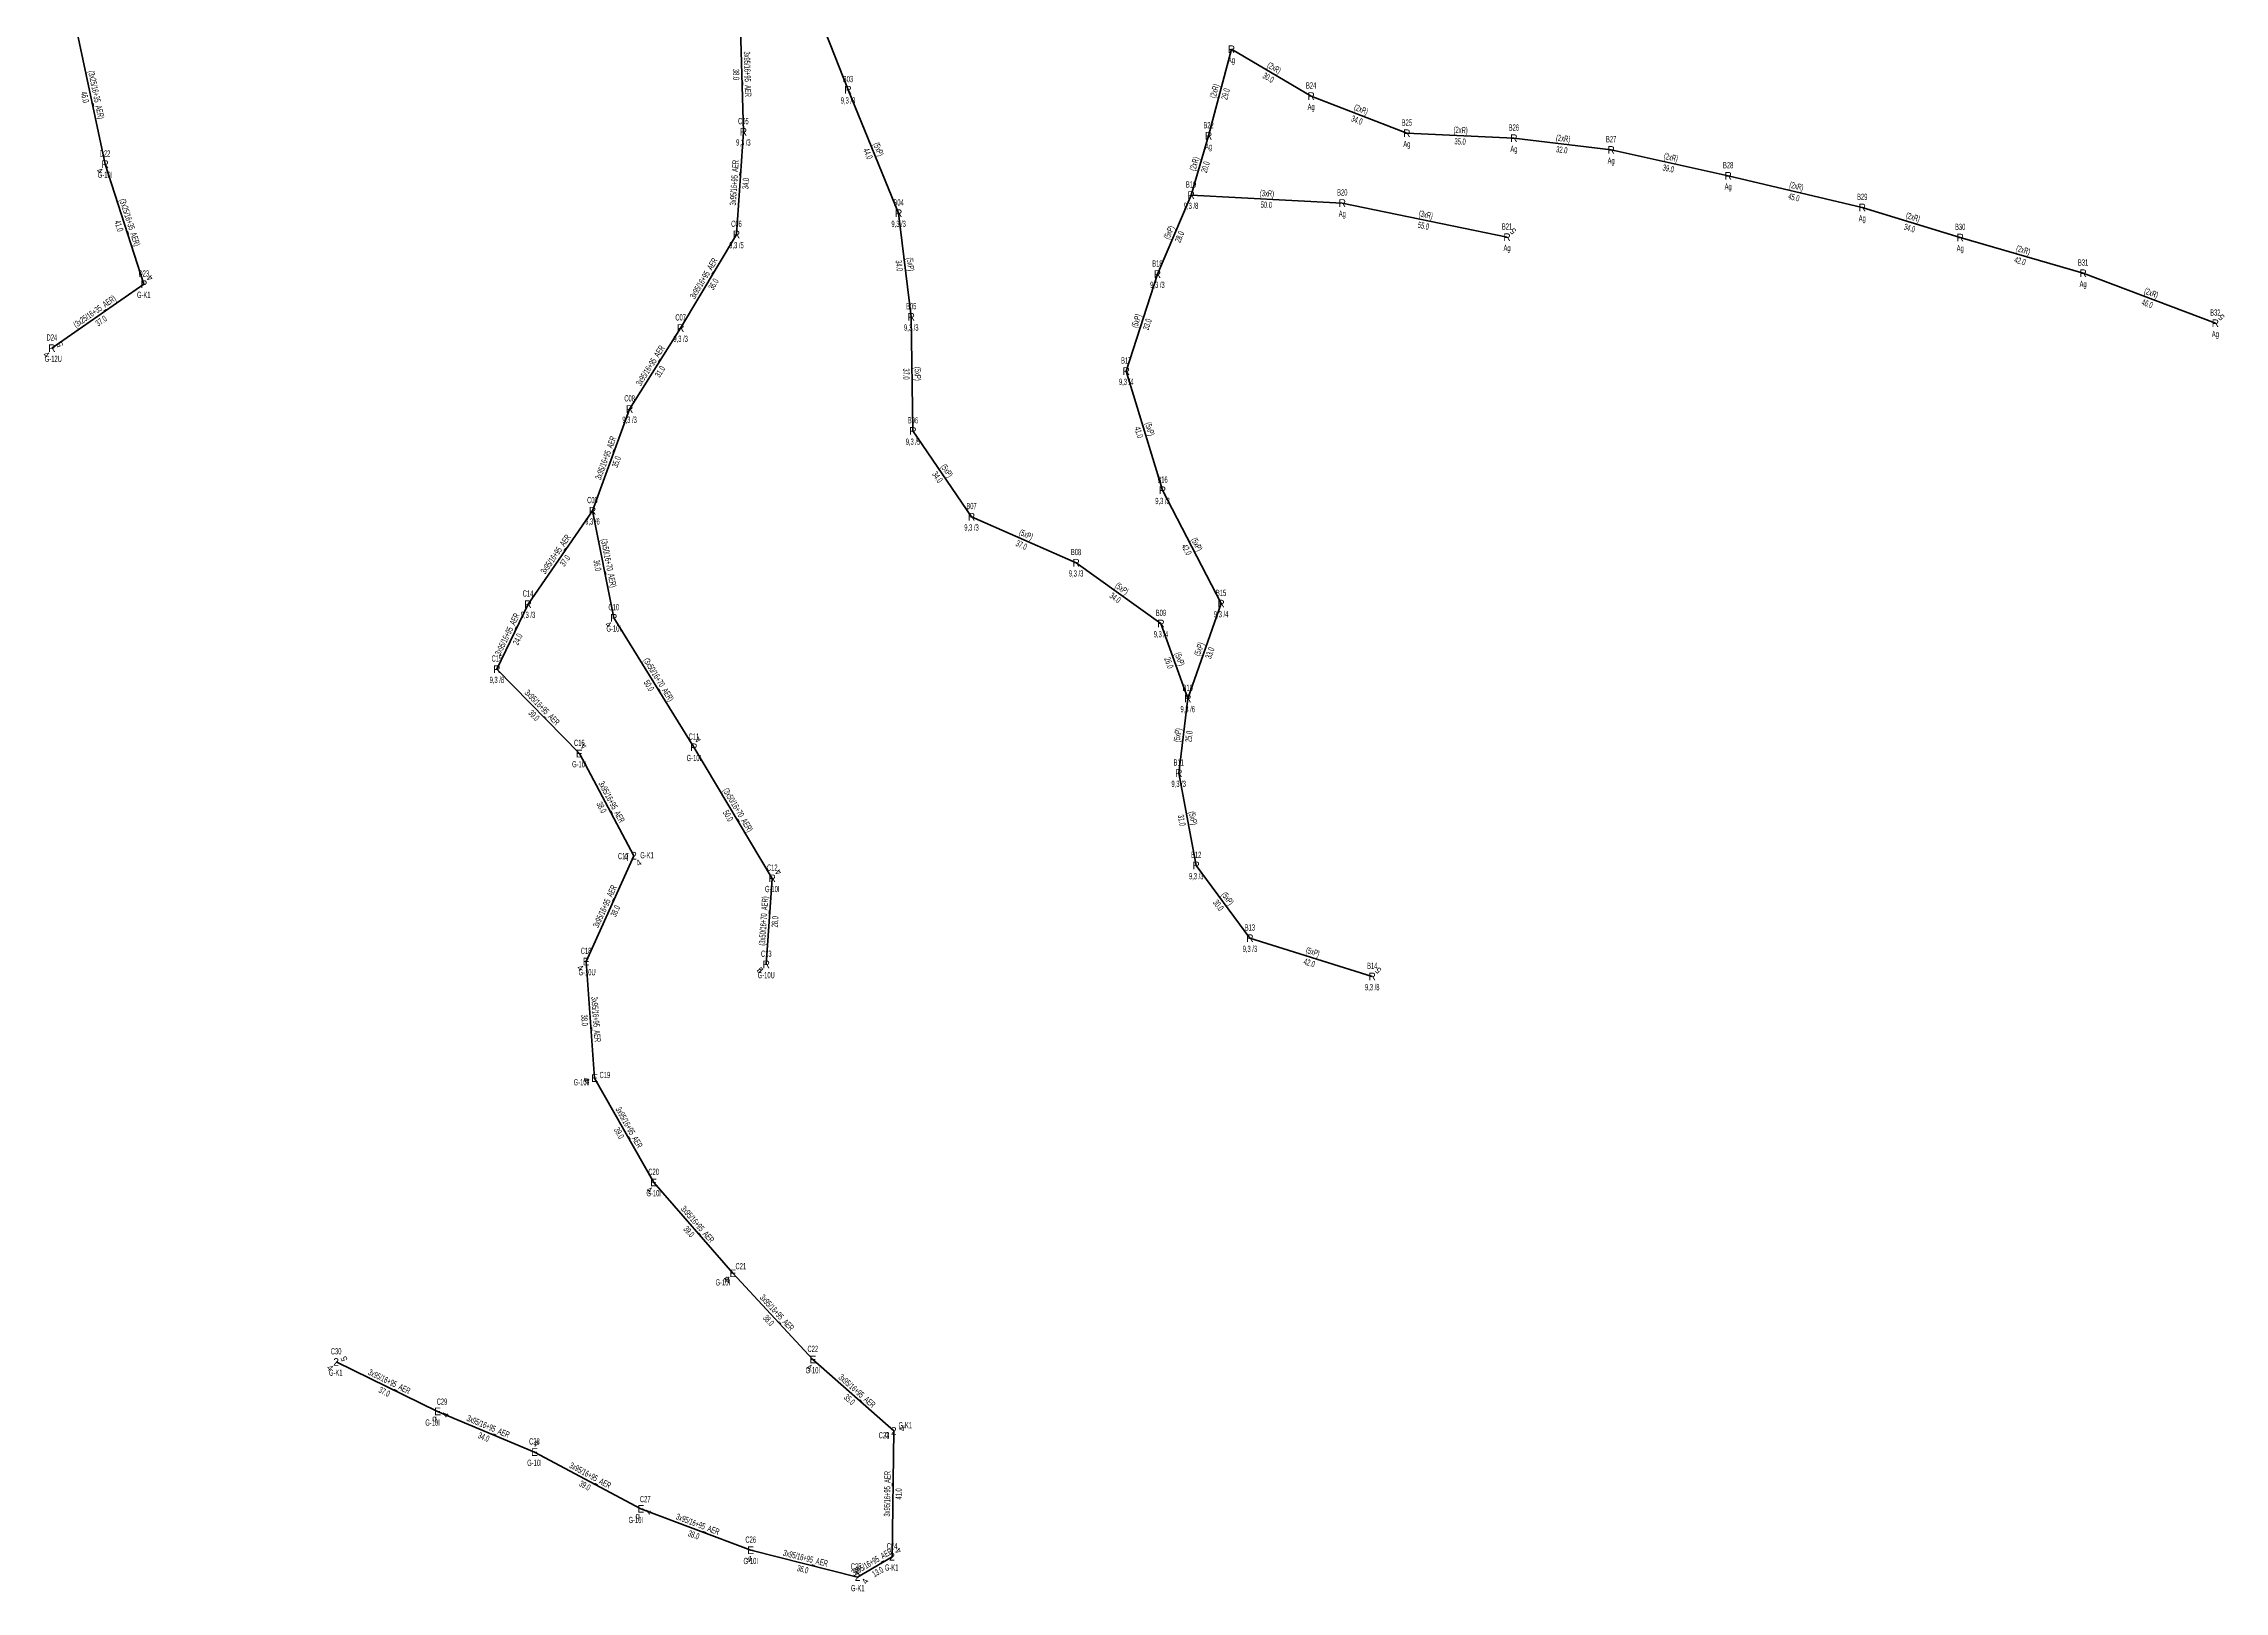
# Model space of a CAD drawing. Header units: millimetres. Extents: x 431745 to 436691, y 4033035 to 4040054.
# Drawn here: x 433481 to 434195, y 4033035 to 4033542 of the extents above; entities that cross this region are included whole.
import ezdxf
from ezdxf.enums import TextEntityAlignment as Align

# ---------------------------------------------------------------- set-up
doc = ezdxf.new("R2010")
doc.units = ezdxf.units.MM
for name, color, linetype, lineweight in [('DIREK_AG_MEVCUT', 120, 'Continuous', 25), ('DIREK_AG_YENI', 108, 'Continuous', 25), ('HAT_AG_HAVAI_MEVCUT', 126, 'Continuous', 50), ('HAT_AG_HAVAI_YENI', 3, 'Continuous', 50)]:
    doc.layers.add(name, color=color, linetype=linetype, lineweight=lineweight)
doc.styles.add('Direk', font='B_CAD')
doc.styles.get("Standard").update_dxf_attribs({"font": 'Arial'})

msp = doc.modelspace()

# ---------------------------------------------------------------- linework, layer by layer
at = {"layer": 'HAT_AG_HAVAI_MEVCUT'}
for p, q in [((433729.11412, 4033566.387949), (433744.771957, 4033526.564339)), ((433492.051821, 4033546.837422), (433501.493831, 4033502.193852)), ((433862.85367, 4033511.476254), (433870.316137, 4033539.803515)), ((433870.316137, 4033539.803515), (433896.433681, 4033524.459457)), ((433744.771957, 4033526.564339), (433761.352108, 4033486.143313)), ((433896.433681, 4033524.459457), (433927.774734, 4033512.298476)), ((433857.108383, 4033492.060174), (433862.85367, 4033511.476254)), ((433927.774734, 4033512.298476), (433962.829183, 4033510.674707)), ((433962.829183, 4033510.674707), (433994.65994, 4033506.838693)), ((433994.65994, 4033506.838693), (434032.98663, 4033498.357267)), ((433501.493831, 4033502.193852), (433514.181285, 4033462.900032)), ((434032.98663, 4033498.357267), (434076.896751, 4033487.991867)), ((433761.352108, 4033486.143313), (433765.490107, 4033452.190506)), ((433846.090044, 4033466.187482), (433857.108383, 4033492.060174)), ((433857.108383, 4033492.060174), (433906.630328, 4033489.445288)), ((433906.630328, 4033489.445288), (433960.57938, 4033478.263715)), ((434076.896751, 4033487.991867), (434108.973982, 4033478.144345)), ((434108.973982, 4033478.144345), (434149.211323, 4033466.473068)), ((433835.883389, 4033434.427525), (433846.090044, 4033466.187482)), ((434149.211323, 4033466.473068), (434192.517399, 4033450.082396)), ((433514.181285, 4033462.900032), (433484.093, 4033441.939)), ((433765.490107, 4033452.190506), (433766.038822, 4033414.826383)), ((433847.760613, 4033395.412144), (433835.883389, 4033434.427525)), ((433766.038822, 4033414.826383), (433785.218893, 4033386.750022)), ((433866.943429, 4033358.313855), (433847.760613, 4033395.412144)), ((433661.094212, 4033388.717459), (433668.060334, 4033353.650298)), ((433785.218893, 4033386.750022), (433819.465205, 4033371.695211)), ((433819.465205, 4033371.695211), (433847.258761, 4033351.791438)), ((433856.020989, 4033327.256051), (433866.943429, 4033358.313855)), ((433668.060334, 4033353.650298), (433694.3102, 4033311.257262)), ((433847.258761, 4033351.791438), (433856.020989, 4033327.256051)), ((433856.020989, 4033327.256051), (433853.056079, 4033302.808193)), ((433694.3102, 4033311.257262), (433719.96579, 4033268.360012)), ((433853.056079, 4033302.808193), (433858.79098, 4033272.577208)), ((433858.79098, 4033272.577208), (433876.378517, 4033248.77332)), ((433719.96579, 4033268.360012), (433718.014504, 4033240.186266)), ((433876.378517, 4033248.77332), (433916.433789, 4033236.216809))]:
    msp.add_line(p, q, dxfattribs=at)
at = {"layer": 'HAT_AG_HAVAI_YENI'}
for p, q in [((433709.508625, 4033550.392966), (433710.509601, 4033512.793605)), ((433710.509601, 4033512.793605), (433708.248387, 4033479.167822)), ((433708.248387, 4033479.167822), (433689.970152, 4033448.522356)), ((433689.970152, 4033448.522356), (433673.255194, 4033422.017328)), ((433673.255194, 4033422.017328), (433661.094212, 4033388.717459)), ((433661.094212, 4033388.717459), (433639.990628, 4033358.120923)), ((433639.990628, 4033358.120923), (433629.792736, 4033336.833432)), ((433629.792736, 4033336.833432), (433656.797807, 4033309.219165)), ((433656.797807, 4033309.219165), (433674.693, 4033275.762)), ((433674.693, 4033275.762), (433659.002, 4033241.114)), ((433659.002, 4033241.114), (433661.814348, 4033202.961379)), ((433661.814348, 4033202.961379), (433681.137501, 4033168.781895)), ((433681.137501, 4033168.781895), (433707.069133, 4033139.03612)), ((433707.069133, 4033139.03612), (433733.24183, 4033110.815017)), ((433610.389436, 4033093.83244), (433577.164, 4033110.019)), ((433733.24183, 4033110.815017), (433759.758, 4033087.446)), ((433642.089407, 4033080.512825), (433610.389436, 4033093.83244)), ((433759.758, 4033087.446), (433759.197, 4033046.218)), ((433676.93952, 4033061.936866), (433642.089407, 4033080.512825)), ((433712.920227, 4033048.35716), (433676.93952, 4033061.936866)), ((433747.909, 4033039.596), (433712.920227, 4033048.35716)), ((433759.197, 4033046.218), (433747.909, 4033039.596))]:
    msp.add_line(p, q, dxfattribs=at)

# ---------------------------------------------------------------- texts
at = {"layer": 'DIREK_AG_MEVCUT', "style": 'Direk'}
for s, p in [('R', (433870.316137, 4033539.803515)), ('R', (433744.771957, 4033526.564339)), ('R', (433896.433681, 4033524.459457)), ('R', (433710.509601, 4033512.793605)), ('R', (433862.85367, 4033511.476254)), ('R', (433927.774734, 4033512.298476)), ('R', (433962.829183, 4033510.674707)), ('R', (433994.65994, 4033506.838693)), ('R', (433501.493831, 4033502.193852)), ('R', (433857.108383, 4033492.060174)), ('R', (434032.98663, 4033498.357267)), ('R', (433761.352108, 4033486.143313)), ('R', (433906.630328, 4033489.445288)), ('R', (434076.896751, 4033487.991867)), ('R', (433708.248387, 4033479.167822)), ('R', (433960.57938, 4033478.263715)), ('R', (434108.973982, 4033478.144345)), ('P', (433514.181285, 4033462.900032)), ('R', (433846.090044, 4033466.187482)), ('R', (434149.211323, 4033466.473068)), ('R', (433689.970152, 4033448.522356)), ('R', (433765.490107, 4033452.190506)), ('R', (434192.517399, 4033450.082396)), ('R', (433484.093, 4033441.939)), ('R', (433835.883389, 4033434.427525)), ('R', (433673.255194, 4033422.017328)), ('R', (433766.038822, 4033414.826383)), ('R', (433847.760613, 4033395.412144)), ('R', (433661.094212, 4033388.717459)), ('R', (433785.218893, 4033386.750022)), ('R', (433819.465205, 4033371.695211)), ('R', (433639.990628, 4033358.120923)), ('R', (433866.943429, 4033358.313855)), ('R', (433668.060334, 4033353.650298)), ('R', (433847.258761, 4033351.791438)), ('R', (433629.792736, 4033336.833432)), ('R', (433856.020989, 4033327.256051)), ('R', (433694.3102, 4033311.257262)), ('R', (433853.056079, 4033302.808193)), ('R', (433858.79098, 4033272.577208)), ('R', (433719.96579, 4033268.360012)), ('R', (433876.378517, 4033248.77332)), ('R', (433718.014504, 4033240.186266)), ('R', (433916.433789, 4033236.216809))]:
    msp.add_text(s, height=2.5, dxfattribs=at).set_placement(p, align=Align.MIDDLE_CENTER)
at = {"layer": 'DIREK_AG_MEVCUT', "width": 0.53}
for s, p in [('Ag', (433870.316137, 4033536.303515)), ('B03', (433744.771957, 4033530.064339)), ('B24', (433896.433681, 4033527.959457)), ('9,3 /3', (433744.771957, 4033523.064339)), ('Ag', (433896.433681, 4033520.959457)), ('C05', (433710.509601, 4033516.293605)), ('B22', (433862.85367, 4033514.976254)), ('B25', (433927.774734, 4033515.798476)), ('B26', (433962.829183, 4033514.174707)), ('9,3 /3', (433710.509601, 4033509.293605)), ('Ag', (433862.85367, 4033507.976254)), ('Ag', (433927.774734, 4033508.798476)), ('Ag', (433962.829183, 4033507.174707)), ('B27', (433994.65994, 4033510.338693)), ('G-10I', (433501.493831, 4033498.693852)), ('D22', (433501.493831, 4033505.693852)), ('Ag', (433994.65994, 4033503.338693)), ('B28', (434032.98663, 4033501.857267)), ('B19', (433857.108383, 4033495.560174)), ('B20', (433906.630328, 4033492.945288)), ('Ag', (434032.98663, 4033494.857267)), ('B29', (434076.896751, 4033491.491867)), ('B04', (433761.352108, 4033489.643313)), ('9,3 /8', (433857.108383, 4033488.560174)), ('Ag', (433906.630328, 4033485.945288)), ('Ag', (434076.896751, 4033484.491867)), ('C06', (433708.248387, 4033482.667822)), ('9,3 /3', (433761.352108, 4033482.643313)), ('B21', (433960.57938, 4033481.763715)), ('B30', (434108.973982, 4033481.644345)), ('9,3 /5', (433708.248387, 4033475.667822)), ('Ag', (433960.57938, 4033474.763715)), ('Ag', (434108.973982, 4033474.644345)), ('D23', (433514.181285, 4033466.400032)), ('B18', (433846.090044, 4033469.687482)), ('B31', (434149.211323, 4033469.973068)), ('Ag', (434149.211323, 4033462.973068)), ('G-K1', (433514.181285, 4033459.400032)), ('9,3 /3', (433846.090044, 4033462.687482)), ('C07', (433689.970152, 4033452.022356)), ('9,3 /3', (433765.490107, 4033448.690506)), ('B05', (433765.490107, 4033455.690506)), ('B32', (434192.517399, 4033453.582396)), ('D24', (433484.093, 4033445.439)), ('9,3 /3', (433689.970152, 4033445.022356)), ('Ag', (434192.517399, 4033446.582396)), ('G-12U', (433484.556971, 4033438.439)), ('B17', (433835.883389, 4033437.927525)), ('9,3 /4', (433835.883389, 4033430.927525)), ('C08', (433673.255194, 4033425.517328)), ('9,3 /3', (433673.255194, 4033418.517328)), ('B06', (433766.038822, 4033418.326383)), ('9,3 /5', (433766.038822, 4033411.326383)), ('B16', (433847.760613, 4033398.912144)), ('C09', (433661.094212, 4033392.217459)), ('9,3 /3', (433847.760613, 4033391.912144)), ('9,3 /6', (433661.094212, 4033385.217459)), ('B07', (433785.218893, 4033390.250022)), ('9,3 /3', (433785.218893, 4033383.250022)), ('B08', (433819.465205, 4033375.195211)), ('9,3 /3', (433819.465205, 4033368.195211)), ('C14', (433639.990628, 4033361.620923)), ('C10', (433668.060334, 4033357.150298)), ('B15', (433866.943429, 4033361.813855)), ('9,3 /3', (433639.990628, 4033354.620923)), ('G-10I', (433668.060334, 4033350.150298)), ('B09', (433847.258761, 4033355.291438)), ('9,3 /4', (433866.943429, 4033354.813855)), ('9,3 /4', (433847.258761, 4033348.291438)), ('C15', (433629.792736, 4033340.333432)), ('9,3 /8', (433629.792736, 4033333.333432)), ('B10', (433856.020989, 4033330.756051)), ('9,3 /6', (433856.020989, 4033323.756051)), ('C11', (433694.3102, 4033314.757262)), ('G-10I', (433694.3102, 4033307.757262)), ('B11', (433853.056079, 4033306.308193)), ('9,3 /3', (433853.056079, 4033299.308193)), ('C12', (433719.96579, 4033271.860012)), ('B12', (433858.79098, 4033276.077208)), ('G-10I', (433719.96579, 4033264.860012)), ('9,3 /3', (433858.79098, 4033269.077208)), ('B13', (433876.378517, 4033252.27332)), ('C13', (433718.014504, 4033243.686266)), ('9,3 /3', (433876.378517, 4033245.27332)), ('G-10U', (433718.014504, 4033236.686266)), ('B14', (433916.433789, 4033239.716809)), ('9,3 /8', (433916.433789, 4033232.716809))]:
    msp.add_text(s, height=2.05, dxfattribs=at).set_placement(p, align=Align.MIDDLE_CENTER)
at = {"layer": 'DIREK_AG_MEVCUT', "color": 32, "style": 'Direk'}
for s, rotation, p in [('4', 320.97097, (433499.730631, 4033500.018736)), ('5', 495.000001, (433962.559279, 4033480.243614)), ('4', 495.000001, (433516.161183, 4033464.879931)), ('5', 495.000001, (434194.497298, 4033452.062295)), ('5', 114.387823, (433486.64316, 4033443.09515)), ('4', 318.775644, (433482.247774, 4033439.833022)), ('4', 320.617795, (433666.283761, 4033351.486092)), ('4', 510.441206, (433695.691486, 4033313.692842)), ('4', 495.000001, (433721.945689, 4033270.339911)), ('5', 313.019039, (433715.967348, 4033238.27599)), ('4', 315.000001, (433716.034605, 4033238.206367)), ('5', 495.000001, (433918.413688, 4033238.196708))]:
    msp.add_text(s, height=2, rotation=rotation, dxfattribs=at).set_placement(p, align=Align.MIDDLE_CENTER)
at = {"layer": 'DIREK_AG_YENI', "width": 0.53}
for s, p in [('C16', (433656.797807, 4033312.719165)), ('G-10I', (433656.797807, 4033305.719165)), ('C17', (433671.194899, 4033275.646709)), ('G-K1', (433678.96217, 4033275.917996)), ('C18', (433659.002, 4033244.614)), ('G-10U', (433659.33921, 4033237.614)), ('G-10I', (433657.33208, 4033201.603936)), ('C19', (433665.164103, 4033203.975844)), ('C20', (433681.137501, 4033172.281895)), ('G-10I', (433681.137501, 4033165.281895)), ('G-10I', (433703.782962, 4033136.08116)), ('C21', (433709.671684, 4033141.376362)), ('C30', (433577.164, 4033113.519)), ('C22', (433733.24183, 4033114.315017)), ('G-K1', (433577.037239, 4033106.519)), ('G-10I', (433733.24183, 4033107.315017)), ('C29', (433611.834336, 4033097.020271)), ('G-10I', (433608.733822, 4033090.17972)), ('C23', (433756.558473, 4033086.027189)), ('G-K1', (433763.526765, 4033089.322981)), ('C28', (433642.089407, 4033084.012825)), ('G-10I', (433642.089407, 4033077.012825)), ('C27', (433678.383606, 4033065.125065)), ('G-10I', (433675.284958, 4033058.283985)), ('C26', (433712.920227, 4033051.85716)), ('C24', (433759.197, 4033049.718)), ('G-10I', (433712.920227, 4033044.85716)), ('C25', (433747.411572, 4033043.060472)), ('G-K1', (433759.070239, 4033042.718)), ('G-K1', (433747.96743, 4033035.957594))]:
    msp.add_text(s, height=2.05, dxfattribs=at).set_placement(p, align=Align.MIDDLE_CENTER)
at = {"layer": 'DIREK_AG_YENI', "style": 'Direk'}
for s, p in [('E', (433656.797807, 4033309.219165)), ('2', (433674.693, 4033275.762)), ('E', (433659.002, 4033241.114)), ('E', (433661.814348, 4033202.961379)), ('E', (433681.137501, 4033168.781895)), ('E', (433707.069133, 4033139.03612)), ('2', (433577.164, 4033110.019)), ('E', (433733.24183, 4033110.815017)), ('E', (433610.389436, 4033093.83244)), ('2', (433759.758, 4033087.446)), ('E', (433642.089407, 4033080.512825)), ('E', (433676.93952, 4033061.936866)), ('E', (433712.920227, 4033048.35716)), ('2', (433759.197, 4033046.218)), ('2', (433747.909, 4033039.596))]:
    msp.add_text(s, height=2.5, dxfattribs=at).set_placement(p, align=Align.MIDDLE_CENTER)
at = {"layer": 'DIREK_AG_YENI', "color": 32, "style": 'Direk'}
for s, rotation, p in [('4', 509.070469, (433658.236961, 4033311.621006)), ('4', 393.864188, (433676.253233, 4033273.43699)), ('4', 317.107913, (433657.096265, 4033239.062617)), ('4', 280.532314, (433659.061522, 4033202.449567)), ('4', 329.740686, (433679.726541, 4033166.363385)), ('4', 311.521669, (433704.972759, 4033137.179991)), ('4', 313.9629, (433575.14859, 4033108.075261)), ('5', 111.981451, (433579.760454, 4033111.067058)), ('4', 336.421665, (433732.121823, 4033108.248777)), ('4', 426.413154, (433612.955509, 4033092.712052)), ('4', 462.847689, (433762.487901, 4033088.068608)), ('4', 525.97065, (433642.76818, 4033083.229305)), ('4', 427.477333, (433679.525958, 4033060.864329)), ('4', 349.661339, (433712.417722, 4033045.602621)), ('4', 493.573105, (433761.225587, 4033048.147983)), ('4', 420.658832, (433750.349809, 4033038.223975))]:
    msp.add_text(s, height=2, rotation=rotation, dxfattribs=at).set_placement(p, align=Align.MIDDLE_CENTER)
at = {"layer": 'DIREK_AG_YENI', "color": 4, "style": 'Direk'}
for p in [(433672.194357, 4033275.679649), (433659.421665, 4033202.236761), (433705.210169, 4033137.364519), (433609.357364, 4033091.555418), (433757.472623, 4033086.432564), (433675.90803, 4033059.65958), (433747.553694, 4033042.070623)]:
    msp.add_text('q', height=2, dxfattribs=at).set_placement(p, align=Align.MIDDLE_CENTER)
at = {"layer": 'HAT_AG_HAVAI_MEVCUT', "lineweight": 30, "width": 0.53}
for s, rotation, p in [('(2xR)', 329.565764, (433883.805476, 4033532.864365)), ('(3x25/16+35_AER)', 281.941938, (433497.60443, 4033524.691519)), ('(2xR)', 75.241449, (433865.762947, 4033525.856418)), ('(2xR)', 338.792709, (433912.411689, 4033519.171403)), ('(2xR)', 357.347879, (433945.341289, 4033512.335681)), ('(5xP)', 292.302767, (433753.848445, 4033506.676402)), ('(2xR)', 353.128263, (433978.846261, 4033509.600594)), ('(2xR)', 73.516325, (433859.165961, 4033502.009395)), ('(2xR)', 347.521941, (434014.006941, 4033503.427902)), ('(3xR)', 356.977443, (433881.914175, 4033491.601549)), ('(2xR)', 346.717936, (434055.136974, 4033494.00183)), ('(3x25/16+35_AER)', 287.894581, (433508.646437, 4033482.808118)), ('(3xR)', 348.290568, (433933.77736, 4033484.686813)), ('(2xR)', 342.933821, (434093.184821, 4033483.880678)), ('(5xP)', 426.932421, (433850.817176, 4033479.456872)), ('(5xP)', 276.948654, (433764.264864, 4033469.269742)), ('(2xR)', 343.824625, (434129.329444, 4033473.125058)), ('(3x25/16+35_AER)', 34.863035, (433498.651268, 4033453.116959)), ('(2xR)', 339.26913, (434171.165243, 4033459.072697)), ('(5xP)', 432.184222, (433840.177478, 4033450.567567)), ('(5xP)', 270.841363, (433766.614372, 4033433.520926)), ('(5xP)', 286.931516, (433842.635156, 4033415.167378)), ('(5xP)', 304.338527, (433776.330719, 4033401.267672)), ('(5xP)', 336.269523, (433802.684118, 4033380.000748)), ('(5xP)', 297.342621, (433858.107056, 4033377.253413)), ('(3x50/16+70_AER)', 281.235587, (433665.410983, 4033371.349495)), ('(5xP)', 324.392449, (433833.856878, 4033362.434395)), ('(5xP)', 430.624194, (433860.68035, 4033343.066951)), ('(3x50/16+70_AER)', 301.765887, (433681.907943, 4033332.901262)), ('(5xP)', 289.652974, (433852.440359, 4033339.809619)), ('(5xP)', 443.085233, (433853.694716, 4033315.134455)), ('(3x50/16+70_AER)', 300.882409, (433707.867484, 4033290.244923)), ('(5xP)', 280.741528, (433856.758636, 4033287.851122)), ('(3x50/16+70_AER)', 86.038076, (433718.142178, 4033254.331869)), ('(5xP)', 306.458897, (433868.268389, 4033261.180373)), ('(5xP)', 342.594855, (433896.660411, 4033243.306146))]:
    msp.add_text(s, height=2.05, rotation=rotation, dxfattribs=at).set_placement(p, align=Align.CENTER)
for s, rotation, p in [('30.0', 329.565764, (433882.944342, 4033531.398607)), ('46.0', 281.941938, (433495.941222, 4033524.339755)), ('29.0', 75.241449, (433867.40686, 4033525.42335)), ('34.0', 338.792709, (433911.796726, 4033517.58653)), ('44.0', 292.302767, (433752.27562, 4033506.03125)), ('35.0', 357.347879, (433945.262627, 4033510.637502)), ('32.0', 353.128263, (433978.642861, 4033507.912806)), ('20.0', 73.516325, (433860.796092, 4033501.527033)), ('39.0', 347.521941, (434013.639629, 4033501.768058)), ('45.0', 346.717936, (434054.746407, 4033492.347304)), ('50.0', 356.977443, (433881.824535, 4033489.903914)), ('41.0', 287.894581, (433507.028678, 4033482.285765)), ('28.0', 426.932421, (433852.38125, 4033478.790784)), ('55.0', 348.290568, (433933.432348, 4033483.022191)), ('34.0', 342.933821, (434092.685912, 4033482.255535)), ('42.0', 343.824625, (434128.855861, 4033471.492355)), ('34.0', 276.948654, (433762.577351, 4033469.064077)), ('46.0', 339.26913, (434170.563479, 4033457.482766)), ('37.0', 34.863035, (433499.623016, 4033451.722073)), ('33.0', 432.184222, (433841.795954, 4033450.047439)), ('37.0', 270.841363, (433764.914556, 4033433.495963)), ('41.0', 286.931516, (433841.008845, 4033414.67229)), ('34.0', 304.338527, (433774.926996, 4033400.308733)), ('37.0', 336.269523, (433801.999979, 4033378.444485)), ('36.0', 281.235587, (433663.743564, 4033371.018261)), ('42.0', 297.342621, (433856.596987, 4033376.472586)), ('34.0', 324.392449, (433832.867087, 4033361.052254)), ('33.0', 430.624194, (433862.284067, 4033342.502955)), ('26.0', 289.652974, (433850.83939, 4033339.23787)), ('50.0', 301.765887, (433680.462592, 4033332.006298)), ('25.0', 443.085233, (433855.382351, 4033314.929788)), ('50.0', 300.882409, (433706.408506, 4033289.372351)), ('31.0', 280.741528, (433855.088423, 4033287.534278)), ('30.0', 306.458897, (433866.901108, 4033260.170155)), ('28.0', 86.038076, (433719.838116, 4033254.21441)), ('42.0', 342.594855, (433896.151896, 4033241.683983))]:
    msp.add_text(s, height=2.05, rotation=rotation, dxfattribs=at).set_placement(p, align=Align.TOP_CENTER)
at = {"layer": 'HAT_AG_HAVAI_YENI', "lineweight": 30, "width": 0.53}
for rotation, p in [(271.524976, (433710.858812, 4033531.615906)), (86.152855, (433708.530909, 4033496.037744)), (59.186386, (433698.379257, 4033464.280499)), (57.763097, (433680.893701, 4033435.72325)), (69.938005, (433666.376279, 4033405.658974)), (415.404506, (433649.842716, 4033373.901803, 216819.995314)), (424.402988, (433634.125105, 4033347.84441, 216814.896368)), (314.360979, (433643.902978, 4033323.620599, 216828.398904)), (298.14033, (433666.494822, 4033292.891247, 216837.346392)), (425.635046, (433666.072945, 4033258.788655)), (274.21623, (433661.255722, 4033222.100395)), (299.48137, (433672.215863, 4033186.289956)), (311.081115, (433694.74403, 4033154.467565)), (312.843327, (433720.778715, 4033125.503565)), (334.025765, (433594.148774, 4033102.690006)), (318.610055, (433747.062141, 4033099.768074)), (337.208949, (433626.568687, 4033087.956267)), (331.941298, (433659.914283, 4033071.974941)), (449.219151, (433758.627576, 4033066.843676)), (339.322676, (433695.230013, 4033055.942259)), (345.942608, (433730.620973, 4033044.801272)), (390.398728, (433753.122562, 4033043.640514))]:
    msp.add_text('3x95/16+95_AER', height=2.05, rotation=rotation, dxfattribs=at).set_placement(p, align=Align.CENTER)
for s, rotation, p in [('38.0', 271.524976, (433709.159414, 4033531.570665)), ('34.0', 86.152855, (433710.227078, 4033495.923683)), ('36.0', 59.186386, (433699.839282, 4033463.409679)), ('31.0', 57.763097, (433682.331645, 4033434.816434)), ('35.0', 69.938005, (433667.973127, 4033405.075812)), ('37.0', 415.404506, (433651.242124, 4033372.936578, 216819.995314)), ('24.0', 424.402988, (433635.658259, 4033347.109945, 216814.896368)), ('39.0', 314.360979, (433642.687565, 4033322.431999, 216828.398904)), ('38.0', 298.14033, (433664.99577, 4033292.089472, 216837.346392)), ('38.0', 425.635046, (433667.621536, 4033258.087325)), ('38.0', 274.21623, (433659.560323, 4033221.97541)), ('39.0', 299.48137, (433670.735986, 4033185.453317)), ('39.0', 311.081115, (433693.462604, 4033153.35045)), ('38.0', 312.843327, (433719.532248, 4033124.347572)), ('37.0', 334.025765, (433593.40423, 4033101.161721)), ('35.0', 318.610055, (433745.938135, 4033098.492688)), ('34.0', 337.208949, (433625.910155, 4033086.388997)), ('39.0', 331.941298, (433659.114644, 4033070.474749)), ('41.0', 449.219151, (433760.327418, 4033066.820509)), ('38.0', 339.322676, (433694.629735, 4033054.351767)), ('36.0', 345.942608, (433730.208054, 4033043.152182)), ('13.0', 390.398728, (433753.982787, 4033042.174221))]:
    msp.add_text(s, height=2.05, rotation=rotation, dxfattribs=at).set_placement(p, align=Align.TOP_CENTER)

doc.saveas('drawing.dxf')
